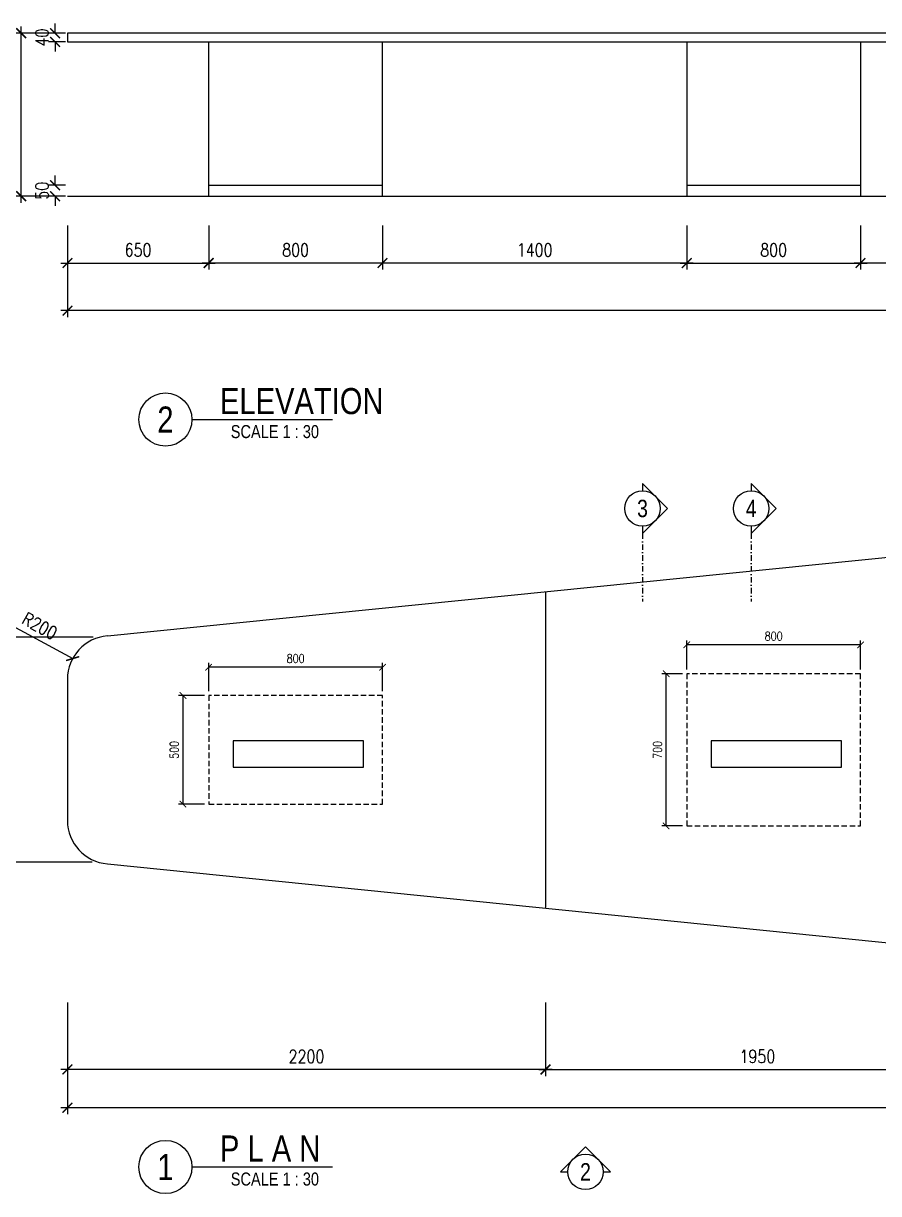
# Model space of a CAD drawing. Header units: millimetres. Extents: x 18011 to 451744, y -68201 to 295746.
# Drawn here: x 23663 to 27599, y 290043 to 295428 of the extents above; entities that cross this region are included whole.
import ezdxf
from ezdxf.enums import TextEntityAlignment as Align

# ---------------------------------------------------------------- set-up
doc = ezdxf.new("R2010")
doc.units = ezdxf.units.MM
doc.header["$LTSCALE"] = 100
doc.header["$MEASUREMENT"] = 0
doc.header["$PDMODE"] = 2
doc.header["$PDSIZE"] = -3
doc.linetypes.add('DASHDOT2', pattern=[0.5, 0.25, -0.125, 0, -0.125])
doc.linetypes.add('HIDDEN', pattern=[0.375, 0.25, -0.125])
doc.layers.get('0').update_dxf_attribs({"linetype": 'CONTINUOUS'})
doc.layers.get('DEFPOINTS').update_dxf_attribs({"linetype": 'CONTINUOUS'})
doc.layers.add('03AFP', color=3, linetype='CONTINUOUS')
doc.styles.add('DIM', font='ROMANS.shx', dxfattribs={"width": 0.8})
doc.styles.add('JDL', font='ARIALUNI.TTF', dxfattribs={"width": 0.8})
doc.dimstyles.new('dim 30', dxfattribs={"dimscale": 30, "dimtxt": 2, "dimasz": 1.5, "dimexe": 1, "dimexo": 1, "dimgap": 1, "dimtad": 1, "dimdec": 0, "dimzin": 0, "dimdsep": 46, "dimtxsty": 'DIM', "dimblk": 'ARCHTICK', "dimcen": 0, "dimdle": 1, "dimclrd": 9, "dimclre": 9, "dimclrt": 3, "dimadec": 0, "dimazin": 0, "dimtfac": 0.5, "dimtdec": 0, "dimtix": 1, "dimtofl": 0, "dimtmove": 2, "dimatfit": 3, "dimfxl": 0, "dimtolj": 1, "dimtzin": 0, "dimarcsym": 0})
doc.dimstyles.new('DIM-20', dxfattribs={"dimscale": 20, "dimtxt": 2, "dimasz": 1.5, "dimexe": 1, "dimexo": 1, "dimgap": 1, "dimtad": 1, "dimdec": 0, "dimdsep": 46, "dimtxsty": 'DIM', "dimblk": 'ARCHTICK', "dimcen": 0, "dimclrd": 9, "dimclre": 9, "dimclrt": 256, "dimadec": 0, "dimazin": 2, "dimtfac": 1, "dimtdec": 0, "dimtix": 1, "dimtmove": 2, "dimatfit": 3, "dimfxl": 0, "dimarcsym": 0})

# ---------------------------------------------------------------- blocks, each defined once
blk = doc.blocks.new('_ARCHTICK')
at = {"color": 0, "linetype": 'ByBlock', "const_width": 0.15}
blk.add_lwpolyline([(-0.5, -0.5), (0.5, 0.5)], dxfattribs=at)
blk = doc.blocks.new('*D1295')
at = {"color": 9, "lineweight": -2}
for p, q in [((23560.9, 292633.5), (23560.9, 291538.4)), ((23983.9, 292603.5), (23530.9, 292603.5)), ((23979, 291568.4), (23530.9, 291568.4))]:
    blk.add_line(p, q, dxfattribs=at)
at = {"layer": 'DEFPOINTS', "color": 0}
for p in [(24013.9, 292603.5), (23560.9, 291568.4), (24009, 291568.4)]:
    blk.add_point(p, dxfattribs=at)
at = {"color": 9, "lineweight": -2, "xscale": 45, "yscale": 45, "zscale": 45}
for p, rotation in [((23560.9, 292603.5), 90), ((23560.9, 291568.4), 270)]:
    blk.add_blockref('_ARCHTICK', p, dxfattribs=dict(at, rotation=rotation))
at = {"color": 3, "insert": (23500.9, 292085.9), "char_height": 60, "attachment_point": 5, "rotation": 90, "style": 'DIM'}
blk.add_mtext('\\A1;1035', dxfattribs=at)
blk = doc.blocks.new('*D1297')
at = {"color": 9, "lineweight": -2}
blk.add_line((23608.9, 292657), (23889.7, 292505.3), dxfattribs=at)
at = {"layer": 'DEFPOINTS', "color": 0}
for p in [(23889.7, 292505.3), (24065.7, 292410.3)]:
    blk.add_point(p, dxfattribs=at)
at = {"color": 9, "lineweight": -2, "xscale": 45, "yscale": 45, "zscale": 45, "rotation": 331.6359715379449}
blk.add_blockref('_ARCHTICK', (23889.7, 292505.3), dxfattribs=at)
at = {"color": 3, "insert": (23738.2, 292655.3), "char_height": 60, "attachment_point": 5, "rotation": 331.636, "style": 'DIM'}
blk.add_mtext('\\A1;R200', dxfattribs=at)
blk = doc.blocks.new('*D1299')
at = {"color": 9, "lineweight": -2}
for p, q in [((26066, 290923.3), (26066, 290584.4)), ((28016.4, 290924.1), (28016.4, 290584.4)), ((26036, 290614.4), (28046.4, 290614.4))]:
    blk.add_line(p, q, dxfattribs=at)
at = {"layer": 'DEFPOINTS', "color": 0}
for p in [(26066, 290953.3), (28016.4, 290954.1), (28016.4, 290614.4)]:
    blk.add_point(p, dxfattribs=at)
at = {"color": 9, "lineweight": -2, "xscale": 45, "yscale": 45, "zscale": 45, "rotation": 180}
blk.add_blockref('_ARCHTICK', (26066, 290614.4), dxfattribs=at)
at = {"color": 9, "lineweight": -2, "xscale": 45, "yscale": 45, "zscale": 45}
blk.add_blockref('_ARCHTICK', (28016.4, 290614.4), dxfattribs=at)
at = {"color": 3, "insert": (27041.2, 290674.4), "char_height": 60, "attachment_point": 5, "style": 'DIM'}
blk.add_mtext('\\A1;1950', dxfattribs=at)
blk = doc.blocks.new('*D1300')
at = {"color": 9, "lineweight": -2}
for p, q in [((23865.7, 290923.1), (23865.7, 290584.4)), ((26066, 290923.3), (26066, 290584.4)), ((26096, 290614.4), (23835.7, 290614.4))]:
    blk.add_line(p, q, dxfattribs=at)
at = {"layer": 'DEFPOINTS', "color": 0}
for p in [(23865.7, 290953.1), (26066, 290953.3), (23865.7, 290614.4)]:
    blk.add_point(p, dxfattribs=at)
at = {"color": 9, "lineweight": -2, "xscale": 45, "yscale": 45, "zscale": 45, "rotation": 180}
blk.add_blockref('_ARCHTICK', (23865.7, 290614.4), dxfattribs=at)
at = {"color": 9, "lineweight": -2, "xscale": 45, "yscale": 45, "zscale": 45}
blk.add_blockref('_ARCHTICK', (26066, 290614.4), dxfattribs=at)
at = {"color": 3, "insert": (24965.9, 290674.4), "char_height": 60, "attachment_point": 5, "style": 'DIM'}
blk.add_mtext('\\A1;2200', dxfattribs=at)
blk = doc.blocks.new('*D1303')
at = {"color": 9, "lineweight": -2}
for p, q in [((23865.7, 290723.7), (23865.7, 290408.6)), ((33866.1, 290723.7), (33866.1, 290408.6)), ((33896.1, 290438.6), (23835.7, 290438.6))]:
    blk.add_line(p, q, dxfattribs=at)
at = {"layer": 'DEFPOINTS', "color": 0}
for p in [(23865.7, 290753.7), (33866.1, 290753.7), (23865.7, 290438.6)]:
    blk.add_point(p, dxfattribs=at)
at = {"color": 9, "lineweight": -2, "xscale": 45, "yscale": 45, "zscale": 45, "rotation": 180}
blk.add_blockref('_ARCHTICK', (23865.7, 290438.6), dxfattribs=at)
at = {"color": 9, "lineweight": -2, "xscale": 45, "yscale": 45, "zscale": 45}
blk.add_blockref('_ARCHTICK', (33866.1, 290438.6), dxfattribs=at)
at = {"color": 3, "insert": (28865.9, 290498.6), "char_height": 60, "attachment_point": 5, "style": 'DIM'}
blk.add_mtext('\\A1;10000', dxfattribs=at)
blk = doc.blocks.new('*D1309')
at = {"layer": '03AFP', "color": 9, "lineweight": -2}
for p, q in [((23835.7, 295383.4), (23622.5, 295383.4)), ((23652.5, 294603.4), (23652.5, 295413.4)), ((23835.7, 294633.4), (23622.5, 294633.4))]:
    blk.add_line(p, q, dxfattribs=at)
at = {"layer": 'DEFPOINTS', "color": 0}
for p in [(23652.5, 295383.4), (23865.7, 295383.4), (23865.7, 294633.4)]:
    blk.add_point(p, dxfattribs=at)
at = {"layer": '03AFP', "color": 9, "lineweight": -2, "xscale": 45, "yscale": 45, "zscale": 45}
for p, rotation in [((23652.5, 295383.4), 90), ((23652.5, 294633.4), 270)]:
    blk.add_blockref('_ARCHTICK', p, dxfattribs=dict(at, rotation=rotation))
at = {"layer": '03AFP', "color": 3, "insert": (23592.5, 295008.4), "char_height": 60, "attachment_point": 5, "rotation": 90, "style": 'DIM'}
blk.add_mtext('\\A1;750', dxfattribs=at)
blk = doc.blocks.new('*D1310')
at = {"layer": '03AFP', "color": 9, "lineweight": -2}
for p, q in [((23808.8, 295383.4), (23808.8, 295428.4)), ((23856.6, 295383.4), (23778.8, 295383.4)), ((23856.6, 295343.4), (23778.8, 295343.4)), ((23808.8, 295343.4), (23808.8, 295298.4))]:
    blk.add_line(p, q, dxfattribs=at)
at = {"layer": 'DEFPOINTS', "color": 0}
for p in [(23808.8, 295383.4), (23886.6, 295383.4), (23886.6, 295343.4)]:
    blk.add_point(p, dxfattribs=at)
at = {"layer": '03AFP', "color": 9, "lineweight": -2, "xscale": 45, "yscale": 45, "zscale": 45}
for p, rotation in [((23808.8, 295383.4), 270), ((23808.8, 295343.4), 90)]:
    blk.add_blockref('_ARCHTICK', p, dxfattribs=dict(at, rotation=rotation))
at = {"layer": '03AFP', "color": 3, "insert": (23748.8, 295363.4), "char_height": 60, "attachment_point": 5, "rotation": 90, "style": 'DIM'}
blk.add_mtext('\\A1;40', dxfattribs=at)
blk = doc.blocks.new('*D1311')
at = {"layer": '03AFP', "color": 9, "lineweight": -2}
for p, q in [((23808.8, 294683.4), (23808.8, 294728.4)), ((23856.6, 294683.4), (23778.8, 294683.4)), ((23856.6, 294633.4), (23778.8, 294633.4)), ((23808.8, 294633.4), (23808.8, 294588.4))]:
    blk.add_line(p, q, dxfattribs=at)
at = {"layer": 'DEFPOINTS', "color": 0}
for p in [(23886.6, 294683.4), (23808.8, 294633.4), (23886.6, 294633.4)]:
    blk.add_point(p, dxfattribs=at)
at = {"layer": '03AFP', "color": 9, "lineweight": -2, "xscale": 45, "yscale": 45, "zscale": 45}
for p, rotation in [((23808.8, 294683.4), 270), ((23808.8, 294633.4), 90)]:
    blk.add_blockref('_ARCHTICK', p, dxfattribs=dict(at, rotation=rotation))
at = {"layer": '03AFP', "color": 3, "insert": (23748.8, 294658.4), "char_height": 60, "attachment_point": 5, "rotation": 90, "style": 'DIM'}
blk.add_mtext('\\A1;50', dxfattribs=at)
blk = doc.blocks.new('*D1312')
at = {"layer": '03AFP', "color": 9, "lineweight": -2}
for p, q in [((23865.7, 294497.6), (23865.7, 294295.7)), ((24515.7, 294497.6), (24515.7, 294295.7)), ((23835.7, 294325.7), (24545.7, 294325.7))]:
    blk.add_line(p, q, dxfattribs=at)
at = {"layer": 'DEFPOINTS', "color": 0}
for p in [(23865.7, 294527.6), (24515.7, 294527.6), (24515.7, 294325.7)]:
    blk.add_point(p, dxfattribs=at)
at = {"layer": '03AFP', "color": 9, "lineweight": -2, "xscale": 45, "yscale": 45, "zscale": 45, "rotation": 180}
blk.add_blockref('_ARCHTICK', (23865.7, 294325.7), dxfattribs=at)
at = {"layer": '03AFP', "color": 9, "lineweight": -2, "xscale": 45, "yscale": 45, "zscale": 45}
blk.add_blockref('_ARCHTICK', (24515.7, 294325.7), dxfattribs=at)
at = {"layer": '03AFP', "color": 3, "insert": (24190.7, 294385.7), "char_height": 60, "attachment_point": 5, "style": 'DIM'}
blk.add_mtext('\\A1;650', dxfattribs=at)
blk = doc.blocks.new('*D1313')
at = {"layer": '03AFP', "color": 9, "lineweight": -2}
for p, q in [((24515.7, 294497.6), (24515.7, 294295.7)), ((25315.7, 294497.6), (25315.7, 294295.7)), ((25345.7, 294325.7), (24485.7, 294325.7))]:
    blk.add_line(p, q, dxfattribs=at)
at = {"layer": 'DEFPOINTS', "color": 0}
for p in [(24515.7, 294527.6), (25315.7, 294527.6), (24515.7, 294325.7)]:
    blk.add_point(p, dxfattribs=at)
at = {"layer": '03AFP', "color": 9, "lineweight": -2, "xscale": 45, "yscale": 45, "zscale": 45, "rotation": 180}
blk.add_blockref('_ARCHTICK', (24515.7, 294325.7), dxfattribs=at)
at = {"layer": '03AFP', "color": 9, "lineweight": -2, "xscale": 45, "yscale": 45, "zscale": 45}
blk.add_blockref('_ARCHTICK', (25315.7, 294325.7), dxfattribs=at)
at = {"layer": '03AFP', "color": 3, "insert": (24915.7, 294385.7), "char_height": 60, "attachment_point": 5, "style": 'DIM'}
blk.add_mtext('\\A1;800', dxfattribs=at)
blk = doc.blocks.new('*D1314')
at = {"layer": '03AFP', "color": 9, "lineweight": -2}
for p, q in [((25315.7, 294497.6), (25315.7, 294295.7)), ((26716, 294497.6), (26716, 294295.7)), ((26746, 294325.7), (25285.7, 294325.7))]:
    blk.add_line(p, q, dxfattribs=at)
at = {"layer": 'DEFPOINTS', "color": 0}
for p in [(25315.7, 294527.6), (26716, 294527.6), (25315.7, 294325.7)]:
    blk.add_point(p, dxfattribs=at)
at = {"layer": '03AFP', "color": 9, "lineweight": -2, "xscale": 45, "yscale": 45, "zscale": 45, "rotation": 180}
blk.add_blockref('_ARCHTICK', (25315.7, 294325.7), dxfattribs=at)
at = {"layer": '03AFP', "color": 9, "lineweight": -2, "xscale": 45, "yscale": 45, "zscale": 45}
blk.add_blockref('_ARCHTICK', (26716, 294325.7), dxfattribs=at)
at = {"layer": '03AFP', "color": 3, "insert": (26015.9, 294385.7), "char_height": 60, "attachment_point": 5, "style": 'DIM'}
blk.add_mtext('\\A1;1400', dxfattribs=at)
blk = doc.blocks.new('*D1315')
at = {"layer": '03AFP', "color": 9, "lineweight": -2}
for p, q in [((26716, 294497.6), (26716, 294295.7)), ((27516, 294497.6), (27516, 294295.7)), ((26686, 294325.7), (27546, 294325.7))]:
    blk.add_line(p, q, dxfattribs=at)
at = {"layer": 'DEFPOINTS', "color": 0}
for p in [(26716, 294527.6), (27516, 294527.6), (27516, 294325.7)]:
    blk.add_point(p, dxfattribs=at)
at = {"layer": '03AFP', "color": 9, "lineweight": -2, "xscale": 45, "yscale": 45, "zscale": 45, "rotation": 180}
blk.add_blockref('_ARCHTICK', (26716, 294325.7), dxfattribs=at)
at = {"layer": '03AFP', "color": 9, "lineweight": -2, "xscale": 45, "yscale": 45, "zscale": 45}
blk.add_blockref('_ARCHTICK', (27516, 294325.7), dxfattribs=at)
at = {"layer": '03AFP', "color": 3, "insert": (27116, 294385.7), "char_height": 60, "attachment_point": 5, "style": 'DIM'}
blk.add_mtext('\\A1;800', dxfattribs=at)
blk = doc.blocks.new('*D1316')
at = {"layer": '03AFP', "color": 9, "lineweight": -2}
for p, q in [((27516, 294497.6), (27516, 294295.7)), ((28016.4, 294497.6), (28016.4, 294295.7)), ((28046.4, 294325.7), (27486, 294325.7))]:
    blk.add_line(p, q, dxfattribs=at)
at = {"layer": 'DEFPOINTS', "color": 0}
for p in [(27516, 294527.6), (28016.4, 294527.6), (27516, 294325.7)]:
    blk.add_point(p, dxfattribs=at)
at = {"layer": '03AFP', "color": 9, "lineweight": -2, "xscale": 45, "yscale": 45, "zscale": 45, "rotation": 180}
blk.add_blockref('_ARCHTICK', (27516, 294325.7), dxfattribs=at)
at = {"layer": '03AFP', "color": 9, "lineweight": -2, "xscale": 45, "yscale": 45, "zscale": 45}
blk.add_blockref('_ARCHTICK', (28016.4, 294325.7), dxfattribs=at)
at = {"layer": '03AFP', "color": 3, "insert": (27766.2, 294385.7), "char_height": 60, "attachment_point": 5, "style": 'DIM'}
blk.add_mtext('\\A1;500', dxfattribs=at)
blk = doc.blocks.new('*D1325')
at = {"color": 9, "lineweight": -2}
for p, q in [((23865.7, 294391.7), (23865.7, 294076.5)), ((33866.1, 294391.7), (33866.1, 294076.5)), ((33896.1, 294106.5), (23835.7, 294106.5))]:
    blk.add_line(p, q, dxfattribs=at)
at = {"layer": 'DEFPOINTS', "color": 0}
for p in [(23865.7, 294421.7), (33866.1, 294421.7), (23865.7, 294106.5)]:
    blk.add_point(p, dxfattribs=at)
at = {"color": 9, "lineweight": -2, "xscale": 45, "yscale": 45, "zscale": 45, "rotation": 180}
blk.add_blockref('_ARCHTICK', (23865.7, 294106.5), dxfattribs=at)
at = {"color": 9, "lineweight": -2, "xscale": 45, "yscale": 45, "zscale": 45}
blk.add_blockref('_ARCHTICK', (33866.1, 294106.5), dxfattribs=at)
at = {"color": 3, "insert": (28865.9, 294166.5), "char_height": 60, "attachment_point": 5, "style": 'DIM'}
blk.add_mtext('\\A1;10000', dxfattribs=at)
blk = doc.blocks.new('*D1341')
at = {"layer": '03AFP', "color": 9, "lineweight": -2}
for p, q in [((24515.7, 292355.3), (24515.7, 292485.6)), ((25315.7, 292465.6), (24515.7, 292465.6)), ((25315.7, 292355.3), (25315.7, 292485.6))]:
    blk.add_line(p, q, dxfattribs=at)
at = {"layer": 'DEFPOINTS', "color": 0}
for p in [(24515.7, 292465.6), (24515.7, 292335.3), (25315.7, 292335.3)]:
    blk.add_point(p, dxfattribs=at)
at = {"layer": '03AFP', "color": 9, "lineweight": -2, "xscale": 30, "yscale": 30, "zscale": 30, "rotation": 180}
blk.add_blockref('_ARCHTICK', (24515.7, 292465.6), dxfattribs=at)
at = {"layer": '03AFP', "color": 9, "lineweight": -2, "xscale": 30, "yscale": 30, "zscale": 30}
blk.add_blockref('_ARCHTICK', (25315.7, 292465.6), dxfattribs=at)
at = {"layer": '03AFP', "insert": (24915.7, 292505.6), "char_height": 40, "attachment_point": 5, "style": 'DIM'}
blk.add_mtext('800', dxfattribs=at)
blk = doc.blocks.new('*D1342')
at = {"layer": '03AFP', "color": 9, "lineweight": -2}
for p, q in [((24495.7, 292335.3), (24377.3, 292335.3)), ((24397.3, 292335.3), (24397.3, 291835.3)), ((24495.7, 291835.3), (24377.3, 291835.3))]:
    blk.add_line(p, q, dxfattribs=at)
at = {"layer": 'DEFPOINTS', "color": 0}
for p in [(24515.7, 292335.3), (24397.3, 291835.3), (24515.7, 291835.3)]:
    blk.add_point(p, dxfattribs=at)
at = {"layer": '03AFP', "color": 9, "lineweight": -2, "xscale": 30, "yscale": 30, "zscale": 30}
for p, rotation in [((24397.3, 292335.3), 90), ((24397.3, 291835.3), 270)]:
    blk.add_blockref('_ARCHTICK', p, dxfattribs=dict(at, rotation=rotation))
at = {"layer": '03AFP', "insert": (24357.3, 292085.3), "char_height": 40, "attachment_point": 5, "rotation": 90, "style": 'DIM'}
blk.add_mtext('500', dxfattribs=at)
blk = doc.blocks.new('*D1343')
at = {"layer": '03AFP', "color": 9, "lineweight": -2}
for p, q in [((26716, 292455.3), (26716, 292588.7)), ((27516, 292455.3), (27516, 292588.7)), ((27516, 292568.7), (26716, 292568.7))]:
    blk.add_line(p, q, dxfattribs=at)
at = {"layer": 'DEFPOINTS', "color": 0}
for p in [(26716, 292568.7), (26716, 292435.3), (27516, 292435.3)]:
    blk.add_point(p, dxfattribs=at)
at = {"layer": '03AFP', "color": 9, "lineweight": -2, "xscale": 30, "yscale": 30, "zscale": 30, "rotation": 180}
blk.add_blockref('_ARCHTICK', (26716, 292568.7), dxfattribs=at)
at = {"layer": '03AFP', "color": 9, "lineweight": -2, "xscale": 30, "yscale": 30, "zscale": 30}
blk.add_blockref('_ARCHTICK', (27516, 292568.7), dxfattribs=at)
at = {"layer": '03AFP', "insert": (27116, 292608.7), "char_height": 40, "attachment_point": 5, "style": 'DIM'}
blk.add_mtext('800', dxfattribs=at)
blk = doc.blocks.new('*D1344')
at = {"layer": '03AFP', "color": 9, "lineweight": -2}
for p, q in [((26696, 292435.3), (26601.5, 292435.3)), ((26621.5, 291735.3), (26621.5, 292435.3)), ((26696, 291735.3), (26601.5, 291735.3))]:
    blk.add_line(p, q, dxfattribs=at)
at = {"layer": 'DEFPOINTS', "color": 0}
for p in [(26621.5, 292435.3), (26716, 292435.3), (26716, 291735.3)]:
    blk.add_point(p, dxfattribs=at)
at = {"layer": '03AFP', "color": 9, "lineweight": -2, "xscale": 30, "yscale": 30, "zscale": 30}
for p, rotation in [((26621.5, 292435.3), 90), ((26621.5, 291735.3), 270)]:
    blk.add_blockref('_ARCHTICK', p, dxfattribs=dict(at, rotation=rotation))
at = {"layer": '03AFP', "insert": (26581.5, 292085.3), "char_height": 40, "attachment_point": 5, "rotation": 90, "style": 'DIM'}
blk.add_mtext('700', dxfattribs=at)

msp = doc.modelspace()

# ---------------------------------------------------------------- linework, layer by layer
at = {"color": 5}
msp.add_line((23865.7, 294633.4), (33866.6, 294633.4), dxfattribs=at)
at = {"layer": '03AFP'}
for p, q in [((24515.7, 294633.4), (24515.7, 295343.4)), ((25315.7, 294633.4), (25315.7, 295343.4)), ((26716, 295343.4), (26716, 294633.4)), ((27516, 295343.4), (27516, 294633.4)), ((24515.7, 294683.4), (25315.7, 294683.4)), ((26716, 294683.4), (27516, 294683.4)), ((24438.9, 293605.3), (25085.7, 293605.3)), ((24049.6, 292609.7), (28016.4, 293010.3)), ((23865.7, 292410.3), (23865.7, 291760.2)), ((24049.6, 291560.8), (28016.4, 291160.3)), ((24438.9, 290165.7), (25085.7, 290165.7))]:
    msp.add_line(p, q, dxfattribs=at)
at = {"layer": '03AFP', "color": 5, "linetype": 'DASHDOT2'}
for p, q in [((26512.4, 293080.7), (26512.4, 292767.5)), ((27012.4, 293080.7), (27012.4, 292767.5))]:
    msp.add_line(p, q, dxfattribs=at)
at = {"layer": '03AFP', "color": 253}
msp.add_line((26066, 292810.5), (26066, 291360), dxfattribs=at)
at = {"layer": '03AFP'}
for points in [[(23865.7, 295343.4), (28016.4, 295343.4), (28016.4, 295383.4), (23865.7, 295383.4)], [(24627.9, 292006.2), (25227.9, 292006.2), (25227.9, 292126.2), (24627.9, 292126.2)], [(26828.2, 292006.2), (27428.2, 292006.2), (27428.2, 292126.2), (26828.2, 292126.2)]]:
    msp.add_lwpolyline(points, close=True, dxfattribs=at)
for points in [[(26512.4, 293114.5), (26512.4, 293080.7), (26627.8, 293196.2), (26512.4, 293311.6), (26512.4, 293277.8)], [(27012.4, 293114.5), (27012.4, 293080.7), (27127.8, 293196.2), (27012.4, 293311.6), (27012.4, 293277.8)], [(26331.4, 290143.5), (26365.2, 290143.5), (26249.8, 290259), (26134.4, 290143.5), (26168.2, 290143.5)]]:
    msp.add_lwpolyline(points, dxfattribs=at)
at = {"layer": '03AFP', "color": 253, "linetype": 'HIDDEN'}
for points in [[(26716, 291735.3), (27516, 291735.3), (27516, 292435.3), (26716, 292435.3)], [(24515.7, 291835.3), (25315.7, 291835.3), (25315.7, 292335.3), (24515.7, 292335.3)]]:
    msp.add_lwpolyline(points, close=True, dxfattribs=at)
at = {"layer": '03AFP'}
for centre, radius in [((24316.5, 293605.3), 122.4), ((26512.4, 293196.2), 81.6), ((27012.4, 293196.2), 81.6), ((24316.5, 290165.7), 122.4), ((26249.8, 290143.5), 81.6)]:
    msp.add_circle(centre, radius, dxfattribs=at)
for centre, start, end in [((24065.7, 292410.3), 94.6249, 180), ((24065.7, 291760.2), 180, 265.3751)]:
    msp.add_arc(centre, 200, start, end, dxfattribs=at)

# ---------------------------------------------------------------- texts
at = {"layer": '03AFP', "style": 'JDL', "width": 0.8}
for s, height, p in [('ELEVATION', 120, (24567.6, 293630.3)), ('SCALE 1 : 30', 60, (24617.2, 293519.9)), ('P L A N', 120, (24567.6, 290190.7)), ('SCALE 1 : 30', 60, (24617.2, 290080.3))]:
    msp.add_text(s, height=height, dxfattribs=at).set_placement(p)
for s, height, p in [('2', 120, (24316.5, 293605.3)), ('3', 80, (26512.4, 293196.2)), ('4', 80, (27012.4, 293196.2)), ('1', 120, (24316.5, 290165.7)), ('2', 80, (26249.8, 290143.5))]:
    msp.add_text(s, height=height, dxfattribs=at).set_placement(p, align=Align.MIDDLE_CENTER)

# ---------------------------------------------------------------- dimensions: what is measured, and where the dimension line sits
at = {"color": 253}
for base, p1, p2, picture, middle in [((23865.7, 294106.5), (33866.1, 294421.7), (23865.7, 294421.7), '*D1325', (28865.9, 294166.5)), ((23865.7, 290614.4), (26066, 290953.3), (23865.7, 290953.1), '*D1300', (24965.9, 290674.4)), ((23865.7, 290438.6), (33866.1, 290753.7), (23865.7, 290753.7), '*D1303', (28865.9, 290498.6))]:
    dim = msp.add_linear_dim(base=base, p1=p1, p2=p2, dimstyle='dim 30', dxfattribs=at)
    dim.commit()
    dim.dimension.update_dxf_attribs({"geometry": picture, "text_midpoint": middle})
dim = msp.add_radius_dim(center=(24065.7, 292410.3), mpoint=(23889.7, 292505.3), dimstyle='dim 30', dxfattribs=at)
dim.commit()
dim.dimension.update_dxf_attribs({"geometry": '*D1297', "text_midpoint": (23738.2, 292655.3)})
for base, p1, p2, angle, picture, middle in [((23560.9, 291568.4), (24013.9, 292603.5), (24009, 291568.4), 90, '*D1295', (23500.9, 292085.9)), ((28016.4, 290614.4), (26066, 290953.3), (28016.4, 290954.1), 180, '*D1299', (27041.2, 290674.4))]:
    dim = msp.add_linear_dim(base=base, p1=p1, p2=p2, angle=angle, dimstyle='dim 30', dxfattribs=at)
    dim.commit()
    dim.dimension.update_dxf_attribs({"geometry": picture, "text_midpoint": middle})
at = {"layer": '03AFP'}
for base, p1, p2, angle, picture, middle in [((23808.8, 295383.4), (23886.6, 295343.4), (23886.6, 295383.4), 90, '*D1310', (23748.8, 295363.4)), ((23652.5, 295383.4), (23865.7, 294633.4), (23865.7, 295383.4), 90, '*D1309', (23592.5, 295008.4)), ((23808.8, 294633.4), (23886.6, 294683.4), (23886.6, 294633.4), 270, '*D1311', (23748.8, 294658.4)), ((24515.7, 294325.7), (25315.7, 294527.6), (24515.7, 294527.6), 180, '*D1313', (24915.7, 294385.7)), ((25315.7, 294325.7), (26716, 294527.6), (25315.7, 294527.6), 180, '*D1314', (26015.9, 294385.7)), ((27516, 294325.7), (28016.4, 294527.6), (27516, 294527.6), 180, '*D1316', (27766.2, 294385.7))]:
    dim = msp.add_linear_dim(base=base, p1=p1, p2=p2, angle=angle, dimstyle='dim 30', override={"dimfxl": 0}, dxfattribs=at)
    dim.commit()
    dim.dimension.update_dxf_attribs({"geometry": picture, "text_midpoint": middle})
for base, p1, p2, picture, middle in [((24515.7, 294325.7), (23865.7, 294527.6), (24515.7, 294527.6), '*D1312', (24190.7, 294385.7)), ((27516, 294325.7), (26716, 294527.6), (27516, 294527.6), '*D1315', (27116, 294385.7))]:
    dim = msp.add_linear_dim(base=base, p1=p1, p2=p2, dimstyle='dim 30', override={"dimfxl": 0}, dxfattribs=at)
    dim.commit()
    dim.dimension.update_dxf_attribs({"geometry": picture, "text_midpoint": middle})
for base, p1, p2, picture, middle in [((26716, 292568.7), (27516, 292435.3), (26716, 292435.3), '*D1343', (27116, 292608.7)), ((24515.7, 292465.6), (25315.7, 292335.3), (24515.7, 292335.3), '*D1341', (24915.7, 292505.6))]:
    dim = msp.add_linear_dim(base=base, p1=p1, p2=p2, dimstyle='DIM-20', dxfattribs=at)
    dim.commit()
    dim.dimension.update_dxf_attribs({"geometry": picture, "text_midpoint": middle})
for base, p1, p2, picture, middle in [((26621.5, 292435.3), (26716, 291735.3), (26716, 292435.3), '*D1344', (26581.5, 292085.3)), ((24397.3, 291835.3), (24515.7, 292335.3), (24515.7, 291835.3), '*D1342', (24357.3, 292085.3))]:
    dim = msp.add_linear_dim(base=base, p1=p1, p2=p2, angle=90, dimstyle='DIM-20', dxfattribs=at)
    dim.commit()
    dim.dimension.update_dxf_attribs({"geometry": picture, "text_midpoint": middle})

doc.saveas('drawing.dxf')
